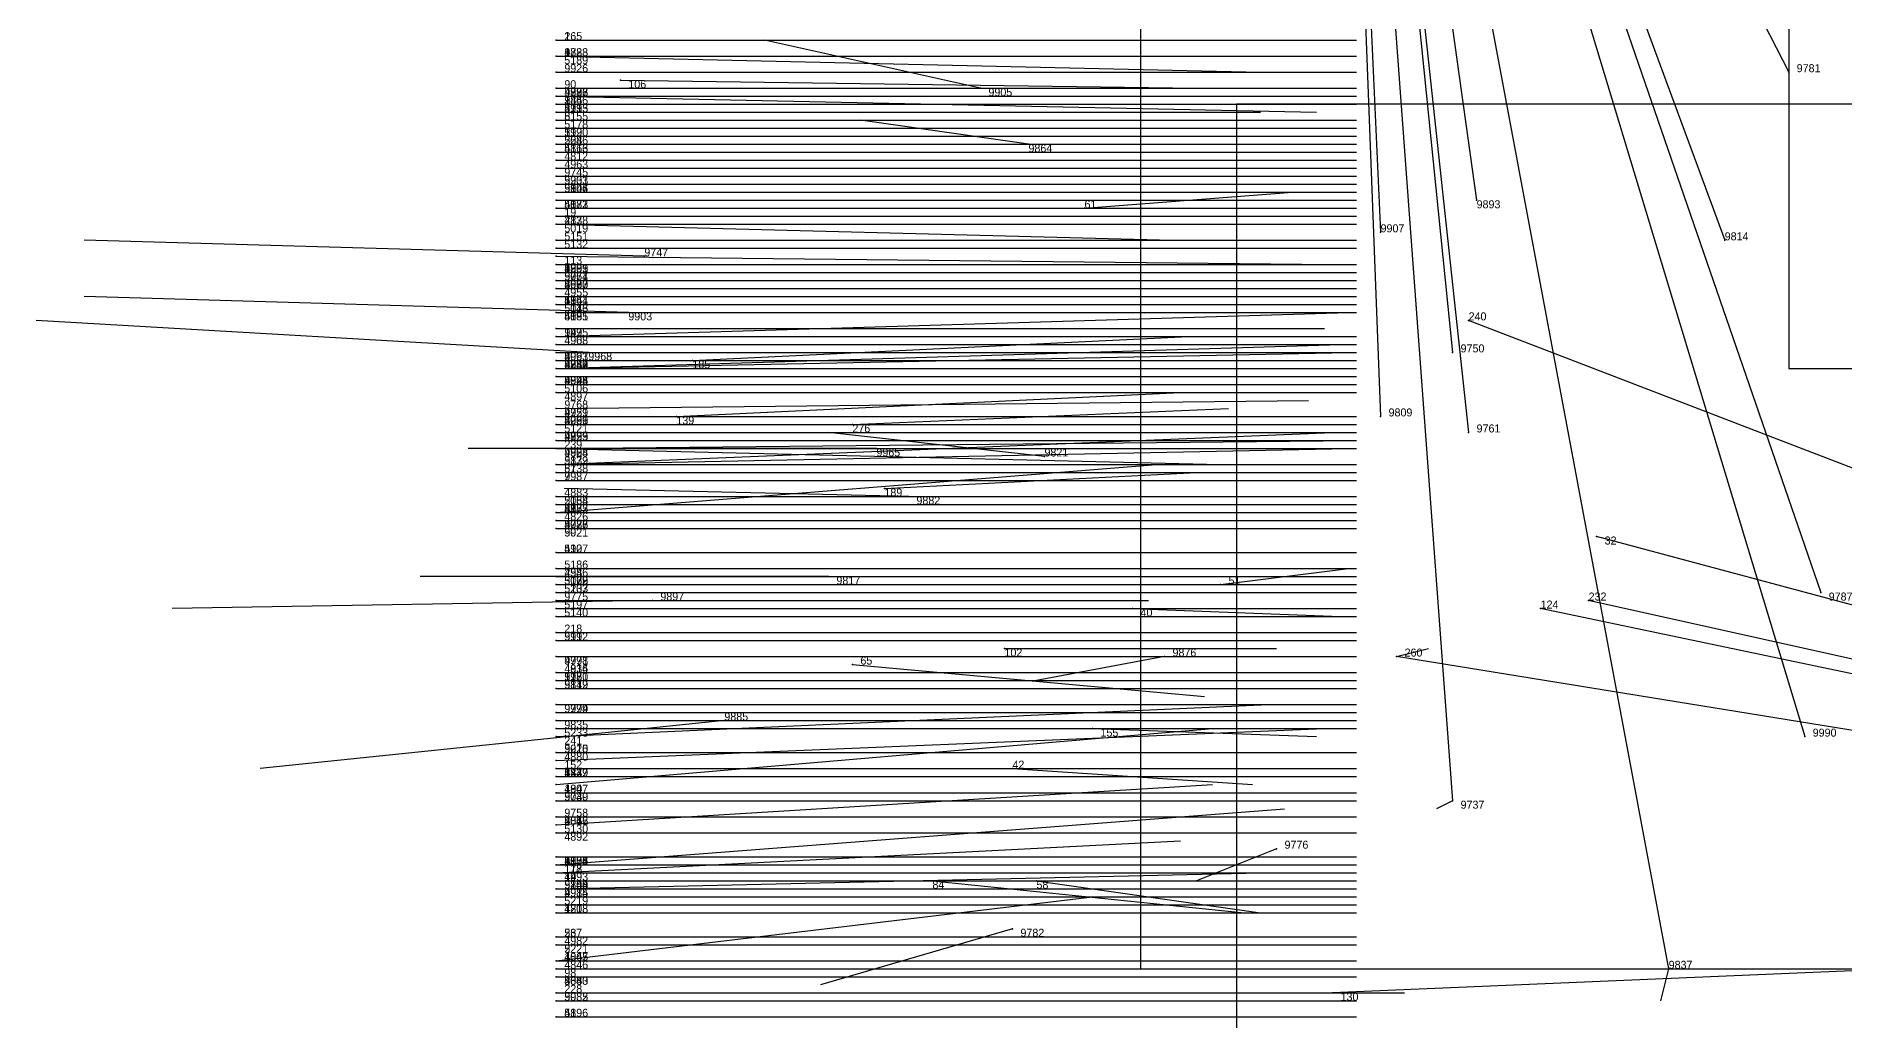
# Model space of a CAD drawing. Extents: x -0.07 to 1.1, y -0.07 to 1.1.
# Drawn here: x -0.065 to 0.161, y 0.1035 to 0.2265 of the extents above; entities that cross this region are included whole.
import ezdxf

# ---------------------------------------------------------------- set-up
doc = ezdxf.new("R2010")
doc.units = 0
for name, color, linetype in [('Clients', 3, 'CONTINUOUS'), ('Facilities', 3, 'CONTINUOUS'), ('Facilities_lines', 3, 'CONTINUOUS'), ('Min_max_boxes', 1, 'CONTINUOUS'), ('Normals', 1, 'CONTINUOUS'), ('Source_points', 5, 'CONTINUOUS'), ('Text', 3, 'CONTINUOUS')]:
    doc.layers.add(name, color=color, linetype=linetype)

msp = doc.modelspace()

# ---------------------------------------------------------------- linework, layer by layer
at = {"layer": 'Clients', "color": 5}
for p in [(0.154, 0.222, 1), (0.115, 0.206, 1), (0.103, 0.202, 1), (0.146, 0.201, 1), (0.114, 0.191), (0.112, 0.187, 1), (0.103, 0.179, 1), (0.114, 0.177, 1), (0.13, 0.164), (0.129, 0.156), (0.158, 0.157, 1), (0.123, 0.155), (0.105, 0.149), (0.156, 0.139, 1), (0.112, 0.131, 1), (0.139, 0.11, 1), (0.097, 0.107)]:
    msp.add_point(p, dxfattribs=at)
at = {"layer": 'Facilities', "color": 3}
for p in [(0, 0.226, 0.164), (0, 0.226, 0.244), (0, 0.224, 0.027), (0, 0.224, 0.344), (0, 0.224, 0.543), (0, 0.224, 0.882), (0, 0.222, 0.767), (0, 0.22, 0.159), (0, 0.22, 0.422), (0.008, 0.221), (0.053, 0.22, 1), (0, 0.219, 0.127), (0, 0.219, 0.167), (0, 0.219, 0.769), (0, 0.219, 0.791), (0, 0.219, 0.955), (0, 0.218, 0.072), (0, 0.218, 0.42), (0, 0.218, 0.681), (0, 0.218, 0.886), (0, 0.217, 0.024), (0, 0.216, 0.167), (0, 0.216, 0.667), (0, 0.216, 0.748), (0, 0.215, 0.17), (0, 0.214, 0.18), (0, 0.214, 0.68), (0, 0.214, 0.749), (0, 0.213, 0.111), (0, 0.213, 0.25), (0, 0.213, 0.253), (0.059, 0.213, 1), (0, 0.212, 0.576), (0, 0.211, 0.475), (0, 0.21, 0.472), (0, 0.209, 0.85), (0, 0.208, 0.747), (0, 0.208, 0.726), (0, 0.208, 0.837), (0, 0.207, 0.78), (0, 0.207, 0.841), (0, 0.206, 0.254), (0, 0.205, 0.712), (0, 0.205, 0.568), (0, 0.204, 0.161), (0.066, 0.205), (0, 0.203, 0.011), (0, 0.203, 0.341), (0, 0.203, 0.432), (0, 0.201, 0.573), (0, 0.2, 0.536), (0, 0.199, 0.054), (0.011, 0.199, 1), (0, 0.198, 0.423), (0, 0.198, 0.758), (0, 0.197, 0.24), (0, 0.197, 0.458), (0, 0.197, 0.746), (0, 0.197, 0.787), (0, 0.196, 0.786), (0, 0.195, 0.122), (0, 0.195, 0.402), (0, 0.195, 0.253), (0, 0.195, 0.488), (0, 0.195, 0.596), (0, 0.194, 0.082), (0, 0.194, 0.524), (0, 0.193, 0.401), (0, 0.193, 0.662), (0, 0.192, 0.374), (0, 0.192, 0.343), (0, 0.192, 0.463), (0, 0.192, 0.652), (0, 0.19, 0.047), (0.009, 0.192, 1), (0, 0.189, 0.453), (0, 0.189, 0.924), (0, 0.188, 0.356), (0, 0.187, 0.373), (0, 0.186, 0.166), (0, 0.186, 0.361), (0, 0.186, 0.467), (0, 0.186, 0.641), (0, 0.186, 0.556), (0.004, 0.187, 1), (0.017, 0.186), (0, 0.185, 0.061), (0, 0.185, 0.254), (0, 0.185, 0.925), (0, 0.184, 0.545), (0, 0.183, 0.268), (0, 0.183, 0.505), (0, 0.183, 0.934), (0, 0.182, 0.348), (0, 0.182, 0.584), (0, 0.18, 0.964), (0, 0.179, 0.412), (0, 0.179, 0.401), (0, 0.179, 0.615), (0, 0.179, 0.85), (0.015, 0.179), (0, 0.178, 0.114), (0, 0.178, 0.475), (0, 0.178, 0.629), (0, 0.177, 0.213), (0, 0.177, 0.489), (0, 0.177, 0.613), (0.037, 0.178), (0, 0.176, 0.326), (0, 0.176, 0.253), (0, 0.176, 0.828), (0, 0.175, 0.158), (0, 0.175, 0.27), (0, 0.175, 0.912), (0, 0.175, 0.981), (0.04, 0.175, 1), (0, 0.173, 0.06), (0, 0.173, 0.637), (0, 0.173, 0.61), (0, 0.173, 0.93), (0, 0.172, 0.073), (0.061, 0.174, 1), (0, 0.171, 0.856), (0.041, 0.17), (0, 0.169, 0.417), (0, 0.168, 0.195), (0, 0.168, 0.745), (0, 0.168, 0.541), (0.044, 0.169, 1), (0, 0.167, 0.017), (0, 0.167, 0.255), (0, 0.167, 0.519), (0, 0.167, 0.777), (0, 0.166, 0.472), (0, 0.166, 0.785), (0, 0.165, 0.391), (0, 0.165, 0.287), (0, 0.165, 0.737), (0, 0.165, 0.783), (0, 0.162, 0.338), (0, 0.162, 0.667), (0, 0.16, 0.665), (0, 0.159, 0.137), (0, 0.159, 0.291), (0, 0.159, 0.659), (0, 0.159, 0.753), (0.034, 0.159, 1), (0, 0.158, 0.168), (0, 0.158, 0.642), (0, 0.158, 0.535), (0, 0.157, 0.737), (0, 0.156, 0.992), (0.012, 0.156, 1), (0.083, 0.158), (0, 0.155, 0.553), (0, 0.154, 0.612), (0.072, 0.155), (0, 0.152, 0.162), (0, 0.151, 0.525), (0, 0.151, 0.817), (0.056, 0.15), (0, 0.149, 0.402), (0, 0.149, 0.788), (0, 0.147, 0.405), (0, 0.147, 0.356), (0, 0.147, 0.566), (0, 0.147, 0.897), (0.037, 0.148), (0.076, 0.149, 1), (0, 0.146, 0.223), (0, 0.146, 0.759), (0, 0.145, 0.522), (0, 0.143, 0.803), (0, 0.142, 0.839), (0, 0.141, 0.897), (0.021, 0.141, 1), (0, 0.14, 0.507), (0, 0.139, 0.037), (0.067, 0.14), (0, 0.137, 0.282), (0, 0.137, 0.433), (0, 0.137, 0.647), (0, 0.137, 0.877), (0, 0.136, 0.055), (0, 0.135, 0.62), (0, 0.134, 0.149), (0, 0.134, 0.12), (0, 0.134, 0.34), (0.057, 0.135), (0, 0.133, 0.03), (0, 0.132, 0.288), (0, 0.132, 0.424), (0, 0.131, 0.816), (0, 0.129, 0.38), (0, 0.129, 0.739), (0, 0.129, 0.568), (0, 0.129, 0.825), (0, 0.128, 0.023), (0, 0.127, 0.373), (0, 0.127, 0.731), (0.09, 0.125, 1), (0, 0.124, 0.31), (0, 0.124, 0.747), (0, 0.123, 0.093), (0, 0.123, 0.295), (0, 0.123, 0.949), (0, 0.122, 0.249), (0, 0.122, 0.174), (0, 0.122, 0.011), (0, 0.121, 0.419), (0, 0.121, 0.569), (0, 0.121, 0.749), (0, 0.12, 0.441), (0, 0.12, 0.558), (0, 0.12, 0.978), (0.047, 0.121), (0.06, 0.121), (0, 0.119, 0.64), (0, 0.119, 0.804), (0, 0.118, 0.289), (0, 0.117, 0.148), (0, 0.114, 0.23), (0, 0.114, 0.164), (0.057, 0.115, 1), (0, 0.113, 0.217), (0, 0.113, 0.339), (0, 0.113, 0.527), (0, 0.111, 0.005), (0, 0.111, 0.486), (0, 0.111, 0.321), (0, 0.11, 0.183), (0, 0.11, 0.503), (0, 0.109, 0.224), (0, 0.109, 0.433), (0, 0.109, 0.52), (0, 0.107, 0.062), (0, 0.107, 0.801), (0, 0.106, 0.697), (0, 0.104, 0.271), (0, 0.104, 0.7)]:
    msp.add_point(p, dxfattribs=at)
at = {"layer": 'Facilities_lines', "color": 3}
for p, q in [((0.097, 0.334, 1), (0.112, 0.131, 1)), ((0.097, 0.334, 1), (0.112, 0.187, 1)), ((0.097, 0.334, 1), (0.114, 0.177, 1)), ((0.097, 0.334, 1), (0.154, 0.222, 1)), ((0.097, 0.334, 1), (0.158, 0.157, 1)), ((0.097, 0.334, 1), (0.103, 0.179, 1)), ((0.097, 0.334, 1), (0.146, 0.201, 1)), ((0.097, 0.334, 1), (0.139, 0.11, 1)), ((0.097, 0.334, 1), (0.115, 0.206, 1)), ((0.097, 0.334, 1), (0.103, 0.202, 1)), ((0.097, 0.334, 1), (0.156, 0.139, 1)), ((0.309, 0.116), (0.114, 0.191)), ((0.309, 0.116), (0.13, 0.164)), ((0.309, 0.116), (0.129, 0.156)), ((0.309, 0.116), (0.123, 0.155)), ((0.309, 0.116), (0.105, 0.149)), ((0.309, 0.116), (0.097, 0.107))]:
    msp.add_line(p, q, dxfattribs=at)
at = {"layer": 'Min_max_boxes', "color": 1}
for p, q in [((0.154, 0.428), (0.154, 0.185)), ((0.154, 0.428), (0.154, 0.185)), ((0.073, 0.416, 1), (0.073, 0.11, 1)), ((0.073, 0.416, 1), (0.073, 0.11, 1)), ((0.416, 0.218), (0.085, 0.218)), ((0.085, 0.218), (0.085, 0.071)), ((0.416, 0.218), (0.085, 0.218)), ((0.085, 0.218), (0.085, 0.071)), ((0.085, 0.218), (0.085, 0.218)), ((0.154, 0.185), (0.57, 0.185)), ((0.154, 0.185), (0.57, 0.185)), ((0.154, 0.185), (0.154, 0.185)), ((0.073, 0.11, 1), (0.275, 0.11, 1)), ((0.073, 0.11, 1), (0.275, 0.11, 1)), ((0.073, 0.11, 1), (0.073, 0.11, 1))]:
    msp.add_line(p, q, dxfattribs=at)
at = {"layer": 'Normals', "color": 1}
for p, q in [((0, 0.226, 0.164), (0.1, 0.226, 0.164)), ((0, 0.226, 0.244), (0.1, 0.226, 0.244)), ((0, 0.224, 0.027), (0.088, 0.222, 0.074)), ((0, 0.224, 0.344), (0.1, 0.224, 0.344)), ((0, 0.224, 0.543), (0.1, 0.224, 0.543)), ((0, 0.224, 0.882), (0.1, 0.224, 0.882)), ((0.053, 0.22, 1), (0.026, 0.226, 1.096)), ((0, 0.222, 0.767), (0.1, 0.222, 0.767)), ((0.154, 0.222, 1), (0.154, 0.222, 1.1)), ((0, 0.22, 0.159), (0.1, 0.22, 0.159)), ((0, 0.22, 0.422), (0.1, 0.22, 0.422)), ((0.008, 0.221), (0.08, 0.22, 0.069)), ((0, 0.219, 0.127), (0.1, 0.219, 0.127)), ((0, 0.219, 0.167), (0.1, 0.219, 0.167)), ((0, 0.219, 0.769), (0.1, 0.219, 0.769)), ((0, 0.219, 0.791), (0.1, 0.219, 0.791)), ((0, 0.219, 0.955), (0.095, 0.217, 0.923)), ((0, 0.218, 0.072), (0.099, 0.218, 0.084)), ((0, 0.218, 0.42), (0.1, 0.218, 0.42)), ((0, 0.218, 0.681), (0.1, 0.218, 0.681)), ((0, 0.218, 0.886), (0.1, 0.218, 0.886)), ((0, 0.217, 0.024), (0.088, 0.217, 0.071)), ((0, 0.216, 0.167), (0.1, 0.216, 0.167)), ((0, 0.216, 0.667), (0.1, 0.216, 0.667)), ((0, 0.216, 0.748), (0.1, 0.216, 0.748)), ((0, 0.215, 0.17), (0.1, 0.215, 0.17)), ((0.059, 0.213, 1), (0.038, 0.216, 1.098)), ((0, 0.214, 0.18), (0.1, 0.214, 0.18)), ((0, 0.214, 0.68), (0.1, 0.214, 0.68)), ((0, 0.214, 0.749), (0.1, 0.214, 0.749)), ((0, 0.213, 0.111), (0.1, 0.213, 0.111)), ((0, 0.213, 0.25), (0.1, 0.213, 0.25)), ((0, 0.213, 0.253), (0.1, 0.213, 0.253)), ((0, 0.212, 0.576), (0.1, 0.212, 0.576)), ((0, 0.211, 0.475), (0.1, 0.211, 0.475)), ((0, 0.21, 0.472), (0.1, 0.21, 0.472)), ((0, 0.209, 0.85), (0.1, 0.209, 0.85)), ((0, 0.208, 0.747), (0.1, 0.208, 0.747)), ((0, 0.208, 0.726), (0.1, 0.208, 0.726)), ((0, 0.208, 0.837), (0.1, 0.208, 0.837)), ((0, 0.207, 0.78), (0.1, 0.207, 0.78)), ((0, 0.207, 0.841), (0.1, 0.207, 0.841)), ((0, 0.206, 0.254), (0.1, 0.206, 0.254)), ((0.066, 0.205), (0.092, 0.207, 0.097)), ((0.115, 0.206, 1), (0.115, 0.206, 1.1)), ((0, 0.205, 0.712), (0.1, 0.205, 0.712)), ((0, 0.205, 0.568), (0.1, 0.205, 0.568)), ((0, 0.204, 0.161), (0.1, 0.204, 0.161)), ((0, 0.203, 0.011), (0.077, 0.201, 0.075)), ((0, 0.203, 0.341), (0.1, 0.203, 0.341)), ((0, 0.203, 0.432), (0.1, 0.203, 0.432)), ((0.103, 0.202, 1), (0.103, 0.202, 1.1)), ((0.011, 0.199, 1), (-0.059, 0.201, 1.071)), ((0, 0.201, 0.573), (0.1, 0.201, 0.573)), ((0, 0.2, 0.536), (0.1, 0.2, 0.536)), ((0, 0.199, 0.054), (0.097, 0.198, 0.08)), ((0.146, 0.201, 1), (0.146, 0.201, 1.1)), ((0, 0.198, 0.423), (0.1, 0.198, 0.423)), ((0, 0.198, 0.758), (0.1, 0.198, 0.758)), ((0, 0.197, 0.24), (0.1, 0.197, 0.24)), ((0, 0.197, 0.458), (0.1, 0.197, 0.458)), ((0, 0.197, 0.746), (0.1, 0.197, 0.746)), ((0, 0.197, 0.787), (0.1, 0.197, 0.787)), ((0, 0.196, 0.786), (0.1, 0.196, 0.786)), ((0, 0.195, 0.122), (0.1, 0.195, 0.122)), ((0, 0.195, 0.402), (0.1, 0.195, 0.402)), ((0, 0.195, 0.253), (0.1, 0.195, 0.253)), ((0, 0.195, 0.488), (0.1, 0.195, 0.488)), ((0, 0.195, 0.596), (0.1, 0.195, 0.596)), ((0.009, 0.192, 1), (-0.059, 0.194, 1.073)), ((0, 0.194, 0.082), (0.1, 0.194, 0.084)), ((0, 0.194, 0.524), (0.1, 0.194, 0.524)), ((0, 0.193, 0.401), (0.1, 0.193, 0.401)), ((0, 0.193, 0.662), (0.1, 0.193, 0.662)), ((0.004, 0.187, 1), (-0.065, 0.191, 1.073)), ((0, 0.192, 0.374), (0.1, 0.192, 0.374)), ((0, 0.192, 0.343), (0.1, 0.192, 0.343)), ((0, 0.192, 0.463), (0.1, 0.192, 0.463)), ((0, 0.192, 0.652), (0.1, 0.192, 0.652)), ((0, 0.189, 0.924), (0.099, 0.192, 0.914)), ((0, 0.19, 0.047), (0.096, 0.19, 0.074)), ((0.114, 0.191), (0.114, 0.191, 0.1)), ((0, 0.189, 0.453), (0.1, 0.189, 0.453)), ((0, 0.185, 0.061), (0.098, 0.188, 0.08)), ((0, 0.188, 0.356), (0.1, 0.188, 0.356)), ((0.017, 0.186), (0.079, 0.189, 0.078)), ((0, 0.187, 0.373), (0.1, 0.187, 0.373)), ((0, 0.185, 0.925), (0.099, 0.187, 0.914)), ((0, 0.186, 0.166), (0.1, 0.186, 0.166)), ((0, 0.186, 0.361), (0.1, 0.186, 0.361)), ((0, 0.186, 0.467), (0.1, 0.186, 0.467)), ((0, 0.186, 0.641), (0.1, 0.186, 0.641)), ((0, 0.186, 0.556), (0.1, 0.186, 0.556)), ((0.112, 0.187, 1), (0.112, 0.187, 1.1)), ((0, 0.185, 0.254), (0.1, 0.185, 0.254)), ((0, 0.184, 0.545), (0.1, 0.184, 0.545)), ((0, 0.183, 0.268), (0.1, 0.183, 0.268)), ((0, 0.183, 0.505), (0.1, 0.183, 0.505)), ((0, 0.183, 0.934), (0.098, 0.183, 0.914)), ((0, 0.182, 0.348), (0.1, 0.182, 0.348)), ((0, 0.182, 0.584), (0.1, 0.182, 0.584)), ((0, 0.18, 0.964), (0.094, 0.181, 0.929)), ((0.015, 0.179), (0.078, 0.182, 0.078)), ((0, 0.179, 0.412), (0.1, 0.179, 0.412)), ((0, 0.179, 0.401), (0.1, 0.179, 0.401)), ((0, 0.179, 0.615), (0.1, 0.179, 0.615)), ((0, 0.179, 0.85), (0.1, 0.179, 0.85)), ((0.037, 0.178), (0.084, 0.18, 0.088)), ((0.103, 0.179, 1), (0.103, 0.179, 1.1)), ((0, 0.178, 0.114), (0.1, 0.178, 0.114)), ((0, 0.178, 0.475), (0.1, 0.178, 0.475)), ((0, 0.178, 0.629), (0.1, 0.178, 0.629)), ((0, 0.177, 0.213), (0.1, 0.177, 0.213)), ((0, 0.173, 0.06), (0.097, 0.177, 0.084)), ((0, 0.177, 0.489), (0.1, 0.177, 0.489)), ((0, 0.177, 0.613), (0.1, 0.177, 0.613)), ((0.061, 0.174, 1), (0.034, 0.177, 1.096)), ((0.114, 0.177, 1), (0.114, 0.177, 1.1)), ((0.04, 0.175, 1), (-0.011, 0.175, 1.086)), ((0, 0.176, 0.326), (0.1, 0.176, 0.326)), ((0, 0.176, 0.253), (0.1, 0.176, 0.253)), ((0, 0.176, 0.828), (0.1, 0.176, 0.828)), ((0, 0.175, 0.912), (0.1, 0.176, 0.905)), ((0, 0.175, 0.158), (0.1, 0.175, 0.158)), ((0, 0.175, 0.27), (0.1, 0.175, 0.27)), ((0, 0.173, 0.93), (0.099, 0.175, 0.914)), ((0, 0.175, 0.981), (0.083, 0.173, 0.925)), ((0, 0.167, 0.017), (0.075, 0.173, 0.083)), ((0, 0.173, 0.637), (0.1, 0.173, 0.637)), ((0, 0.173, 0.61), (0.1, 0.173, 0.61)), ((0, 0.172, 0.073), (0.1, 0.172, 0.081)), ((0.041, 0.17), (0.08, 0.172, 0.092)), ((0, 0.171, 0.856), (0.1, 0.171, 0.856)), ((0.044, 0.169, 1), (0.001, 0.17, 1.09)), ((0, 0.169, 0.417), (0.1, 0.169, 0.417)), ((0, 0.168, 0.195), (0.1, 0.168, 0.195)), ((0, 0.168, 0.745), (0.1, 0.168, 0.745)), ((0, 0.168, 0.541), (0.1, 0.168, 0.541)), ((0, 0.167, 0.255), (0.1, 0.167, 0.255)), ((0, 0.167, 0.519), (0.1, 0.167, 0.519)), ((0, 0.167, 0.777), (0.1, 0.167, 0.777)), ((0, 0.166, 0.472), (0.1, 0.166, 0.472)), ((0, 0.166, 0.785), (0.1, 0.166, 0.785)), ((0, 0.165, 0.391), (0.1, 0.165, 0.391)), ((0, 0.165, 0.287), (0.1, 0.165, 0.287)), ((0, 0.165, 0.737), (0.1, 0.165, 0.737)), ((0, 0.165, 0.783), (0.1, 0.165, 0.783)), ((0.13, 0.164), (0.13, 0.164, 0.1)), ((0, 0.162, 0.338), (0.1, 0.162, 0.338)), ((0, 0.162, 0.667), (0.1, 0.162, 0.667)), ((0.034, 0.159, 1), (-0.017, 0.159, 1.086)), ((0, 0.16, 0.665), (0.1, 0.16, 0.665)), ((0, 0.159, 0.137), (0.1, 0.159, 0.137)), ((0, 0.159, 0.291), (0.1, 0.159, 0.291)), ((0, 0.159, 0.659), (0.1, 0.159, 0.659)), ((0, 0.159, 0.753), (0.1, 0.159, 0.753)), ((0.083, 0.158), (0.099, 0.16, 0.099)), ((0.012, 0.156, 1), (-0.048, 0.155, 1.079)), ((0, 0.158, 0.168), (0.1, 0.158, 0.168)), ((0, 0.158, 0.642), (0.1, 0.158, 0.642)), ((0, 0.158, 0.535), (0.1, 0.158, 0.535)), ((0, 0.157, 0.737), (0.1, 0.157, 0.737)), ((0, 0.156, 0.992), (0.074, 0.156, 0.925)), ((0.129, 0.156), (0.129, 0.156, 0.1)), ((0.158, 0.157, 1), (0.158, 0.157, 1.1)), ((0, 0.155, 0.553), (0.1, 0.155, 0.553)), ((0, 0.154, 0.612), (0.1, 0.154, 0.612)), ((0.072, 0.155), (0.098, 0.154, 0.097)), ((0.123, 0.155), (0.123, 0.155, 0.1)), ((0, 0.152, 0.162), (0.1, 0.152, 0.162)), ((0, 0.151, 0.525), (0.1, 0.151, 0.525)), ((0, 0.151, 0.817), (0.1, 0.151, 0.817)), ((0.056, 0.15), (0.09, 0.15, 0.094)), ((0.105, 0.149), (0.109, 0.15, 0.1)), ((0, 0.149, 0.402), (0.1, 0.149, 0.402)), ((0, 0.149, 0.788), (0.1, 0.149, 0.788)), ((0, 0.147, 0.405), (0.1, 0.147, 0.405)), ((0, 0.147, 0.356), (0.1, 0.147, 0.356)), ((0, 0.147, 0.566), (0.1, 0.147, 0.566)), ((0, 0.147, 0.897), (0.1, 0.147, 0.897)), ((0.037, 0.148), (0.081, 0.144, 0.09)), ((0.076, 0.149, 1), (0.06, 0.146, 1.099)), ((0, 0.146, 0.223), (0.1, 0.146, 0.223)), ((0, 0.146, 0.759), (0.1, 0.146, 0.759)), ((0, 0.145, 0.522), (0.1, 0.145, 0.522)), ((0, 0.139, 0.037), (0.089, 0.143, 0.082)), ((0, 0.143, 0.803), (0.1, 0.143, 0.803)), ((0.021, 0.141, 1), (-0.037, 0.135, 1.081)), ((0, 0.142, 0.839), (0.1, 0.142, 0.839)), ((0, 0.141, 0.897), (0.1, 0.141, 0.897)), ((0, 0.136, 0.055), (0.096, 0.14, 0.084)), ((0, 0.133, 0.03), (0.082, 0.14, 0.087)), ((0, 0.14, 0.507), (0.1, 0.14, 0.507)), ((0.067, 0.14), (0.095, 0.139, 0.096)), ((0.156, 0.139, 1), (0.156, 0.139, 1.1)), ((0, 0.137, 0.282), (0.1, 0.137, 0.282)), ((0, 0.137, 0.433), (0.1, 0.137, 0.433)), ((0, 0.137, 0.647), (0.1, 0.137, 0.647)), ((0, 0.137, 0.877), (0.1, 0.137, 0.877)), ((0, 0.135, 0.62), (0.1, 0.135, 0.62)), ((0, 0.134, 0.149), (0.1, 0.134, 0.149)), ((0, 0.134, 0.12), (0.1, 0.134, 0.12)), ((0, 0.134, 0.34), (0.1, 0.134, 0.34)), ((0.057, 0.135), (0.087, 0.133, 0.095)), ((0, 0.128, 0.023), (0.082, 0.133, 0.08)), ((0, 0.132, 0.288), (0.1, 0.132, 0.288)), ((0, 0.132, 0.424), (0.1, 0.132, 0.424)), ((0, 0.131, 0.816), (0.1, 0.131, 0.816)), ((0, 0.123, 0.949), (0.091, 0.13, 0.908)), ((0, 0.129, 0.38), (0.1, 0.129, 0.38)), ((0, 0.129, 0.739), (0.1, 0.129, 0.739)), ((0, 0.129, 0.568), (0.1, 0.129, 0.568)), ((0, 0.129, 0.825), (0.1, 0.129, 0.825)), ((0.112, 0.131, 1), (0.11, 0.13, 1.1)), ((0, 0.127, 0.373), (0.1, 0.127, 0.373)), ((0, 0.127, 0.731), (0.1, 0.127, 0.731)), ((0, 0.122, 0.011), (0.078, 0.126, 0.073)), ((0.09, 0.125, 1), (0.08, 0.121, 1.099)), ((0, 0.124, 0.31), (0.1, 0.124, 0.31)), ((0, 0.124, 0.747), (0.1, 0.124, 0.747)), ((0, 0.123, 0.093), (0.1, 0.123, 0.099)), ((0, 0.123, 0.295), (0.1, 0.123, 0.295)), ((0, 0.122, 0.249), (0.1, 0.122, 0.249)), ((0, 0.122, 0.174), (0.1, 0.122, 0.174)), ((0, 0.12, 0.978), (0.088, 0.122, 0.93)), ((0, 0.121, 0.419), (0.1, 0.121, 0.419)), ((0, 0.121, 0.569), (0.1, 0.121, 0.569)), ((0, 0.121, 0.749), (0.1, 0.121, 0.749)), ((0, 0.12, 0.441), (0.1, 0.12, 0.441)), ((0, 0.12, 0.558), (0.1, 0.12, 0.558)), ((0.047, 0.121), (0.086, 0.117, 0.092)), ((0.06, 0.121), (0.088, 0.117, 0.096)), ((0, 0.111, 0.005), (0.067, 0.119, 0.078)), ((0, 0.119, 0.64), (0.1, 0.119, 0.64)), ((0, 0.119, 0.804), (0.1, 0.119, 0.804)), ((0, 0.118, 0.289), (0.1, 0.118, 0.289)), ((0, 0.117, 0.148), (0.1, 0.117, 0.148)), ((0, 0.114, 0.23), (0.1, 0.114, 0.23)), ((0, 0.114, 0.164), (0.1, 0.114, 0.164)), ((0.057, 0.115, 1), (0.033, 0.108, 1.097)), ((0, 0.113, 0.217), (0.1, 0.113, 0.217)), ((0, 0.113, 0.339), (0.1, 0.113, 0.339)), ((0, 0.113, 0.527), (0.1, 0.113, 0.527)), ((0, 0.111, 0.486), (0.1, 0.111, 0.486)), ((0, 0.111, 0.321), (0.1, 0.111, 0.321)), ((0, 0.11, 0.183), (0.1, 0.11, 0.183)), ((0, 0.11, 0.503), (0.1, 0.11, 0.503)), ((0, 0.109, 0.224), (0.1, 0.109, 0.224)), ((0, 0.109, 0.433), (0.1, 0.109, 0.433)), ((0, 0.109, 0.52), (0.1, 0.109, 0.52)), ((0.139, 0.11, 1), (0.138, 0.106, 1.1)), ((0, 0.107, 0.062), (0.096, 0.107, 0.089)), ((0, 0.107, 0.801), (0.1, 0.107, 0.801)), ((0.097, 0.107), (0.106, 0.107, 0.1)), ((0, 0.106, 0.697), (0.1, 0.106, 0.697)), ((0, 0.104, 0.271), (0.1, 0.104, 0.271)), ((0, 0.104, 0.7), (0.1, 0.104, 0.7))]:
    msp.add_line(p, q, dxfattribs=at)
at = {"layer": 'Source_points', "color": 5}
for p in [(0, 0.226, 0.164), (0, 0.226, 0.244), (0, 0.224, 0.027), (0, 0.224, 0.344), (0, 0.224, 0.543), (0, 0.224, 0.882), (0, 0.222, 0.767), (0.154, 0.222, 1), (0, 0.22, 0.159), (0, 0.22, 0.422), (0.008, 0.221), (0.053, 0.22, 1), (0, 0.219, 0.127), (0, 0.219, 0.167), (0, 0.219, 0.769), (0, 0.219, 0.791), (0, 0.219, 0.955), (0, 0.218, 0.072), (0, 0.218, 0.42), (0, 0.218, 0.681), (0, 0.218, 0.886), (0, 0.217, 0.024), (0, 0.216, 0.167), (0, 0.216, 0.667), (0, 0.216, 0.748), (0, 0.215, 0.17), (0, 0.214, 0.18), (0, 0.214, 0.68), (0, 0.214, 0.749), (0, 0.213, 0.111), (0, 0.213, 0.25), (0, 0.213, 0.253), (0.059, 0.213, 1), (0, 0.212, 0.576), (0, 0.211, 0.475), (0, 0.21, 0.472), (0, 0.209, 0.85), (0, 0.208, 0.747), (0, 0.208, 0.726), (0, 0.208, 0.837), (0, 0.207, 0.78), (0, 0.207, 0.841), (0, 0.206, 0.254), (0.115, 0.206, 1), (0, 0.205, 0.712), (0, 0.205, 0.568), (0, 0.204, 0.161), (0.066, 0.205), (0, 0.203, 0.011), (0, 0.203, 0.341), (0, 0.203, 0.432), (0.103, 0.202, 1), (0, 0.201, 0.573), (0, 0.2, 0.536), (0, 0.199, 0.054), (0.011, 0.199, 1), (0.146, 0.201, 1), (0, 0.198, 0.423), (0, 0.198, 0.758), (0, 0.197, 0.24), (0, 0.197, 0.458), (0, 0.197, 0.746), (0, 0.197, 0.787), (0, 0.196, 0.786), (0, 0.195, 0.122), (0, 0.195, 0.402), (0, 0.195, 0.253), (0, 0.195, 0.488), (0, 0.195, 0.596), (0, 0.194, 0.082), (0, 0.194, 0.524), (0, 0.193, 0.401), (0, 0.193, 0.662), (0, 0.192, 0.374), (0, 0.192, 0.343), (0, 0.192, 0.463), (0, 0.192, 0.652), (0, 0.19, 0.047), (0.009, 0.192, 1), (0.114, 0.191), (0, 0.189, 0.453), (0, 0.189, 0.924), (0, 0.188, 0.356), (0, 0.187, 0.373), (0, 0.186, 0.166), (0, 0.186, 0.361), (0, 0.186, 0.467), (0, 0.186, 0.641), (0, 0.186, 0.556), (0.004, 0.187, 1), (0.017, 0.186), (0.112, 0.187, 1), (0, 0.185, 0.061), (0, 0.185, 0.254), (0, 0.185, 0.925), (0, 0.184, 0.545), (0, 0.183, 0.268), (0, 0.183, 0.505), (0, 0.183, 0.934), (0, 0.182, 0.348), (0, 0.182, 0.584), (0, 0.18, 0.964), (0, 0.179, 0.412), (0, 0.179, 0.401), (0, 0.179, 0.615), (0, 0.179, 0.85), (0.015, 0.179), (0.103, 0.179, 1), (0, 0.178, 0.114), (0, 0.178, 0.475), (0, 0.178, 0.629), (0, 0.177, 0.213), (0, 0.177, 0.489), (0, 0.177, 0.613), (0.037, 0.178), (0.114, 0.177, 1), (0, 0.176, 0.326), (0, 0.176, 0.253), (0, 0.176, 0.828), (0, 0.175, 0.158), (0, 0.175, 0.27), (0, 0.175, 0.912), (0, 0.175, 0.981), (0.04, 0.175, 1), (0, 0.173, 0.06), (0, 0.173, 0.637), (0, 0.173, 0.61), (0, 0.173, 0.93), (0, 0.172, 0.073), (0.061, 0.174, 1), (0, 0.171, 0.856), (0.041, 0.17), (0, 0.169, 0.417), (0, 0.168, 0.195), (0, 0.168, 0.745), (0, 0.168, 0.541), (0.044, 0.169, 1), (0, 0.167, 0.017), (0, 0.167, 0.255), (0, 0.167, 0.519), (0, 0.167, 0.777), (0, 0.166, 0.472), (0, 0.166, 0.785), (0, 0.165, 0.391), (0, 0.165, 0.287), (0, 0.165, 0.737), (0, 0.165, 0.783), (0.13, 0.164), (0, 0.162, 0.338), (0, 0.162, 0.667), (0, 0.16, 0.665), (0, 0.159, 0.137), (0, 0.159, 0.291), (0, 0.159, 0.659), (0, 0.159, 0.753), (0.034, 0.159, 1), (0, 0.158, 0.168), (0, 0.158, 0.642), (0, 0.158, 0.535), (0, 0.157, 0.737), (0, 0.156, 0.992), (0.012, 0.156, 1), (0.083, 0.158), (0.129, 0.156), (0.158, 0.157, 1), (0, 0.155, 0.553), (0, 0.154, 0.612), (0.072, 0.155), (0.123, 0.155), (0, 0.152, 0.162), (0, 0.151, 0.525), (0, 0.151, 0.817), (0.056, 0.15), (0, 0.149, 0.402), (0, 0.149, 0.788), (0, 0.147, 0.405), (0, 0.147, 0.356), (0, 0.147, 0.566), (0, 0.147, 0.897), (0.037, 0.148), (0.076, 0.149, 1), (0.105, 0.149), (0, 0.146, 0.223), (0, 0.146, 0.759), (0, 0.145, 0.522), (0, 0.143, 0.803), (0, 0.142, 0.839), (0, 0.141, 0.897), (0.021, 0.141, 1), (0, 0.14, 0.507), (0, 0.139, 0.037), (0.067, 0.14), (0.156, 0.139, 1), (0, 0.137, 0.282), (0, 0.137, 0.433), (0, 0.137, 0.647), (0, 0.137, 0.877), (0, 0.136, 0.055), (0, 0.135, 0.62), (0, 0.134, 0.149), (0, 0.134, 0.12), (0, 0.134, 0.34), (0.057, 0.135), (0, 0.133, 0.03), (0, 0.132, 0.288), (0, 0.132, 0.424), (0, 0.131, 0.816), (0, 0.129, 0.38), (0, 0.129, 0.739), (0, 0.129, 0.568), (0, 0.129, 0.825), (0.112, 0.131, 1), (0, 0.128, 0.023), (0, 0.127, 0.373), (0, 0.127, 0.731), (0.09, 0.125, 1), (0, 0.124, 0.31), (0, 0.124, 0.747), (0, 0.123, 0.093), (0, 0.123, 0.295), (0, 0.123, 0.949), (0, 0.122, 0.249), (0, 0.122, 0.174), (0, 0.122, 0.011), (0, 0.121, 0.419), (0, 0.121, 0.569), (0, 0.121, 0.749), (0, 0.12, 0.441), (0, 0.12, 0.558), (0, 0.12, 0.978), (0.047, 0.121), (0.06, 0.121), (0, 0.119, 0.64), (0, 0.119, 0.804), (0, 0.118, 0.289), (0, 0.117, 0.148), (0, 0.114, 0.23), (0, 0.114, 0.164), (0.057, 0.115, 1), (0, 0.113, 0.217), (0, 0.113, 0.339), (0, 0.113, 0.527), (0, 0.111, 0.005), (0, 0.111, 0.486), (0, 0.111, 0.321), (0, 0.11, 0.183), (0, 0.11, 0.503), (0, 0.109, 0.224), (0, 0.109, 0.433), (0, 0.109, 0.52), (0.139, 0.11, 1), (0, 0.107, 0.062), (0, 0.107, 0.801), (0.097, 0.107), (0, 0.106, 0.697), (0, 0.104, 0.271), (0, 0.104, 0.7)]:
    msp.add_point(p, dxfattribs=at)

# ---------------------------------------------------------------- texts
at = {"layer": 'Text', "color": 3}
for s, p in [('26', (0.001, 0.226, 0.164)), ('165', (0.001, 0.226, 0.244)), ('4888', (0.001, 0.224, 0.344)), ('5189', (0.001, 0.223, 0.543)), ('9833', (0.001, 0.224, 0.882)), ('172', (0.001, 0.224, 0.027)), ('9926', (0.001, 0.222, 0.767)), ('9781', (0.155, 0.222, 1)), ('4937', (0.001, 0.219, 0.422)), ('90', (0.001, 0.22, 0.159)), ('9777', (0.001, 0.219, 0.769)), ('9896', (0.001, 0.219, 0.791)), ('9983', (0.001, 0.219, 0.955)), ('106', (0.009, 0.22)), ('9905', (0.054, 0.219, 1)), ('4915', (0.001, 0.217, 0.42)), ('3', (0.001, 0.218, 0.127)), ('5133', (0.001, 0.217, 0.681)), ('5155', (0.001, 0.216, 0.667)), ('9866', (0.001, 0.218, 0.886)), ('81', (0.001, 0.216, 0.167)), ('24', (0.001, 0.218, 0.072)), ('279', (0.001, 0.217, 0.024)), ('144', (0.001, 0.218, 0.167)), ('5178', (0.001, 0.215, 0.748)), ('31', (0.001, 0.214, 0.18)), ('5120', (0.001, 0.214, 0.68)), ('199', (0.001, 0.214, 0.17)), ('4866', (0.001, 0.212, 0.253)), ('5246', (0.001, 0.213, 0.749)), ('5113', (0.001, 0.212, 0.576)), ('203', (0.001, 0.213, 0.111)), ('258', (0.001, 0.213, 0.25)), ('9864', (0.059, 0.212, 1)), ('4812', (0.001, 0.211, 0.475)), ('4963', (0.001, 0.21, 0.472)), ('5201', (0.001, 0.208, 0.726)), ('5147', (0.001, 0.207, 0.747)), ('9745', (0.001, 0.209, 0.85)), ('9933', (0.001, 0.208, 0.837)), ('9806', (0.001, 0.207, 0.78)), ('9904', (0.001, 0.207, 0.841)), ('4882', (0.001, 0.205, 0.254)), ('5073', (0.001, 0.205, 0.712)), ('5131', (0.001, 0.205, 0.568)), ('61', (0.066, 0.205)), ('9893', (0.115, 0.205, 1)), ('4838', (0.001, 0.203, 0.341)), ('217', (0.001, 0.203, 0.011)), ('19', (0.001, 0.204, 0.161)), ('5019', (0.001, 0.202, 0.432)), ('5151', (0.001, 0.201, 0.573)), ('9907', (0.103, 0.202, 1)), ('9814', (0.146, 0.201, 1)), ('5132', (0.001, 0.2, 0.536)), ('113', (0.001, 0.198, 0.054)), ('9747', (0.011, 0.199, 1)), ('4895', (0.001, 0.197, 0.458)), ('4991', (0.001, 0.197, 0.423)), ('5061', (0.001, 0.196, 0.746)), ('9909', (0.001, 0.197, 0.758)), ('9757', (0.001, 0.196, 0.786)), ('9974', (0.001, 0.196, 0.787)), ('128', (0.001, 0.197, 0.24)), ('4973', (0.001, 0.195, 0.253)), ('4987', (0.001, 0.195, 0.488)), ('4955', (0.001, 0.194, 0.402)), ('5060', (0.001, 0.195, 0.596)), ('259', (0.001, 0.195, 0.122)), ('4944', (0.001, 0.193, 0.401)), ('5161', (0.001, 0.193, 0.524)), ('5013', (0.001, 0.192, 0.343)), ('5146', (0.001, 0.192, 0.662)), ('186', (0.001, 0.193, 0.082)), ('4891', (0.001, 0.191, 0.374)), ('5035', (0.001, 0.191, 0.463)), ('5181', (0.001, 0.191, 0.652)), ('9995', (0.001, 0.189, 0.924)), ('147', (0.001, 0.189, 0.047)), ('9903', (0.009, 0.191, 1)), ('240', (0.114, 0.191)), ('4903', (0.001, 0.188, 0.453)), ('4968', (0.001, 0.188, 0.356)), ('9750', (0.113, 0.187, 1)), ('4961', (0.001, 0.186, 0.373)), ('4854', (0.001, 0.185, 0.361)), ('4857', (0.001, 0.185, 0.467)), ('4939', (0.001, 0.185, 0.254)), ('5093', (0.001, 0.186, 0.641)), ('5230', (0.001, 0.185, 0.556)), ('9789', (0.001, 0.185, 0.925)), ('209', (0.001, 0.186, 0.166)), ('284', (0.001, 0.185, 0.061)), ('9968', (0.004, 0.186, 1)), ('185', (0.017, 0.185)), ('4943', (0.001, 0.183, 0.268)), ('5094', (0.001, 0.183, 0.505)), ('5098', (0.001, 0.183, 0.545)), ('9825', (0.001, 0.183, 0.934)), ('4897', (0.001, 0.181, 0.348)), ('5106', (0.001, 0.182, 0.584)), ('9768', (0.001, 0.18, 0.964)), ('4929', (0.001, 0.179, 0.412)), ('4906', (0.001, 0.178, 0.475)), ('5009', (0.001, 0.178, 0.401)), ('5089', (0.001, 0.178, 0.629)), ('5091', (0.001, 0.178, 0.615)), ('9751', (0.001, 0.179, 0.85)), ('226', (0.001, 0.178, 0.114)), ('139', (0.015, 0.178)), ('9809', (0.104, 0.179, 1)), ('4899', (0.001, 0.176, 0.326)), ('4925', (0.001, 0.176, 0.489)), ('4959', (0.001, 0.176, 0.253)), ('5121', (0.001, 0.177, 0.613)), ('5', (0.001, 0.177, 0.213)), ('9793', (0.001, 0.176, 0.828)), ('276', (0.037, 0.177)), ('9761', (0.115, 0.177, 1)), ('4908', (0.001, 0.174, 0.27)), ('9824', (0.001, 0.174, 0.912)), ('9984', (0.001, 0.174, 0.981)), ('239', (0.001, 0.175, 0.158)), ('9965', (0.04, 0.174, 1)), ('9821', (0.061, 0.174, 1)), ('5179', (0.001, 0.173, 0.61)), ('5138', (0.001, 0.172, 0.637)), ('9832', (0.001, 0.173, 0.93)), ('87', (0.001, 0.172, 0.06)), ('9987', (0.001, 0.171, 0.856)), ('7', (0.001, 0.171, 0.073)), ('4883', (0.001, 0.169, 0.417)), ('189', (0.041, 0.169)), ('4985', (0.001, 0.167, 0.255)), ('5064', (0.001, 0.168, 0.745)), ('5188', (0.001, 0.168, 0.541)), ('5172', (0.001, 0.167, 0.519)), ('88', (0.001, 0.167, 0.017)), ('9755', (0.001, 0.167, 0.777)), ('205', (0.001, 0.168, 0.195)), ('9882', (0.045, 0.168, 1)), ('4826', (0.001, 0.166, 0.472)), ('4988', (0.001, 0.165, 0.391)), ('5077', (0.001, 0.165, 0.737)), ('5021', (0.001, 0.164, 0.287)), ('9726', (0.001, 0.165, 0.785)), ('9921', (0.001, 0.164, 0.783)), ('4927', (0.001, 0.162, 0.338)), ('5107', (0.001, 0.162, 0.667)), ('32', (0.131, 0.163)), ('5186', (0.001, 0.16, 0.665)), ('4986', (0.001, 0.159, 0.291)), ('30', (0.001, 0.158, 0.168)), ('5078', (0.001, 0.158, 0.642)), ('5129', (0.001, 0.158, 0.659)), ('5162', (0.001, 0.158, 0.753)), ('254', (0.001, 0.159, 0.137)), ('9817', (0.035, 0.158, 1)), ('51', (0.084, 0.158)), ('5137', (0.001, 0.157, 0.737)), ('5203', (0.001, 0.157, 0.535)), ('5197', (0.001, 0.155, 0.553)), ('9775', (0.001, 0.156, 0.992)), ('9897', (0.013, 0.156, 1)), ('124', (0.123, 0.155)), ('232', (0.129, 0.156)), ('9787', (0.159, 0.156, 1)), ('5140', (0.001, 0.154, 0.612)), ('40', (0.073, 0.154)), ('5112', (0.001, 0.151, 0.525)), ('9992', (0.001, 0.151, 0.817)), ('218', (0.001, 0.152, 0.162)), ('102', (0.056, 0.149)), ('9876', (0.077, 0.149, 1)), ('260', (0.106, 0.149)), ('4998', (0.001, 0.148, 0.402)), ('4814', (0.001, 0.147, 0.405)), ('4936', (0.001, 0.147, 0.356)), ('5180', (0.001, 0.146, 0.566)), ('9771', (0.001, 0.148, 0.788)), ('9951', (0.001, 0.146, 0.897)), ('177', (0.001, 0.146, 0.223)), ('65', (0.038, 0.148)), ('5119', (0.001, 0.145, 0.522)), ('9842', (0.001, 0.145, 0.759)), ('9779', (0.001, 0.142, 0.839)), ('9994', (0.001, 0.142, 0.803)), ('9835', (0.001, 0.14, 0.897)), ('9885', (0.021, 0.141, 1)), ('5233', (0.001, 0.139, 0.507)), ('5020', (0.001, 0.137, 0.433)), ('5215', (0.001, 0.137, 0.647)), ('9916', (0.001, 0.137, 0.877)), ('241', (0.001, 0.138, 0.037)), ('155', (0.068, 0.139)), ('9990', (0.157, 0.139, 1)), ('4880', (0.001, 0.136, 0.282)), ('152', (0.001, 0.135, 0.055)), ('42', (0.057, 0.135)), ('4849', (0.001, 0.134, 0.34)), ('5247', (0.001, 0.134, 0.62)), ('247', (0.001, 0.134, 0.12)), ('183', (0.001, 0.134, 0.149)), ('4807', (0.001, 0.132, 0.288)), ('5030', (0.001, 0.131, 0.424)), ('9749', (0.001, 0.131, 0.816)), ('194', (0.001, 0.132, 0.03)), ('4815', (0.001, 0.128, 0.38)), ('5042', (0.001, 0.128, 0.739)), ('5046', (0.001, 0.128, 0.568)), ('9758', (0.001, 0.129, 0.825)), ('206', (0.001, 0.128, 0.023)), ('9737', (0.113, 0.13, 1)), ('4892', (0.001, 0.126, 0.373)), ('5130', (0.001, 0.127, 0.731)), ('9776', (0.091, 0.125, 1)), ('4851', (0.001, 0.123, 0.31)), ('4876', (0.001, 0.123, 0.295)), ('5038', (0.001, 0.123, 0.747)), ('9954', (0.001, 0.123, 0.949)), ('110', (0.001, 0.123, 0.093)), ('178', (0.001, 0.122, 0.011)), ('117', (0.001, 0.122, 0.249)), ('4993', (0.001, 0.121, 0.419)), ('4984', (0.001, 0.119, 0.441)), ('5148', (0.001, 0.12, 0.569)), ('5200', (0.001, 0.12, 0.558)), ('5154', (0.001, 0.12, 0.749)), ('9803', (0.001, 0.12, 0.978)), ('9915', (0.001, 0.119, 0.804)), ('149', (0.001, 0.121, 0.174)), ('84', (0.047, 0.12)), ('58', (0.06, 0.12)), ('4808', (0.001, 0.117, 0.289)), ('5219', (0.001, 0.118, 0.64)), ('121', (0.001, 0.117, 0.148)), ('4982', (0.001, 0.113, 0.339)), ('53', (0.001, 0.114, 0.23)), ('5221', (0.001, 0.112, 0.527)), ('267', (0.001, 0.114, 0.164)), ('222', (0.001, 0.112, 0.217)), ('9782', (0.058, 0.114, 1)), ('4847', (0.001, 0.111, 0.486)), ('4865', (0.001, 0.111, 0.321)), ('4846', (0.001, 0.11, 0.503)), ('104', (0.001, 0.111, 0.005)), ('9837', (0.139, 0.11, 1)), ('4840', (0.001, 0.108, 0.433)), ('5063', (0.001, 0.108, 0.52)), ('98', (0.001, 0.109, 0.183)), ('263', (0.001, 0.108, 0.224)), ('5082', (0.001, 0.106, 0.697)), ('9985', (0.001, 0.106, 0.801)), ('228', (0.001, 0.107, 0.062)), ('130', (0.098, 0.106)), ('4896', (0.001, 0.104, 0.271)), ('5196', (0.001, 0.104, 0.7))]:
    msp.add_text(s, height=0.001, dxfattribs=at).set_placement(p)

doc.saveas('drawing.dxf')
